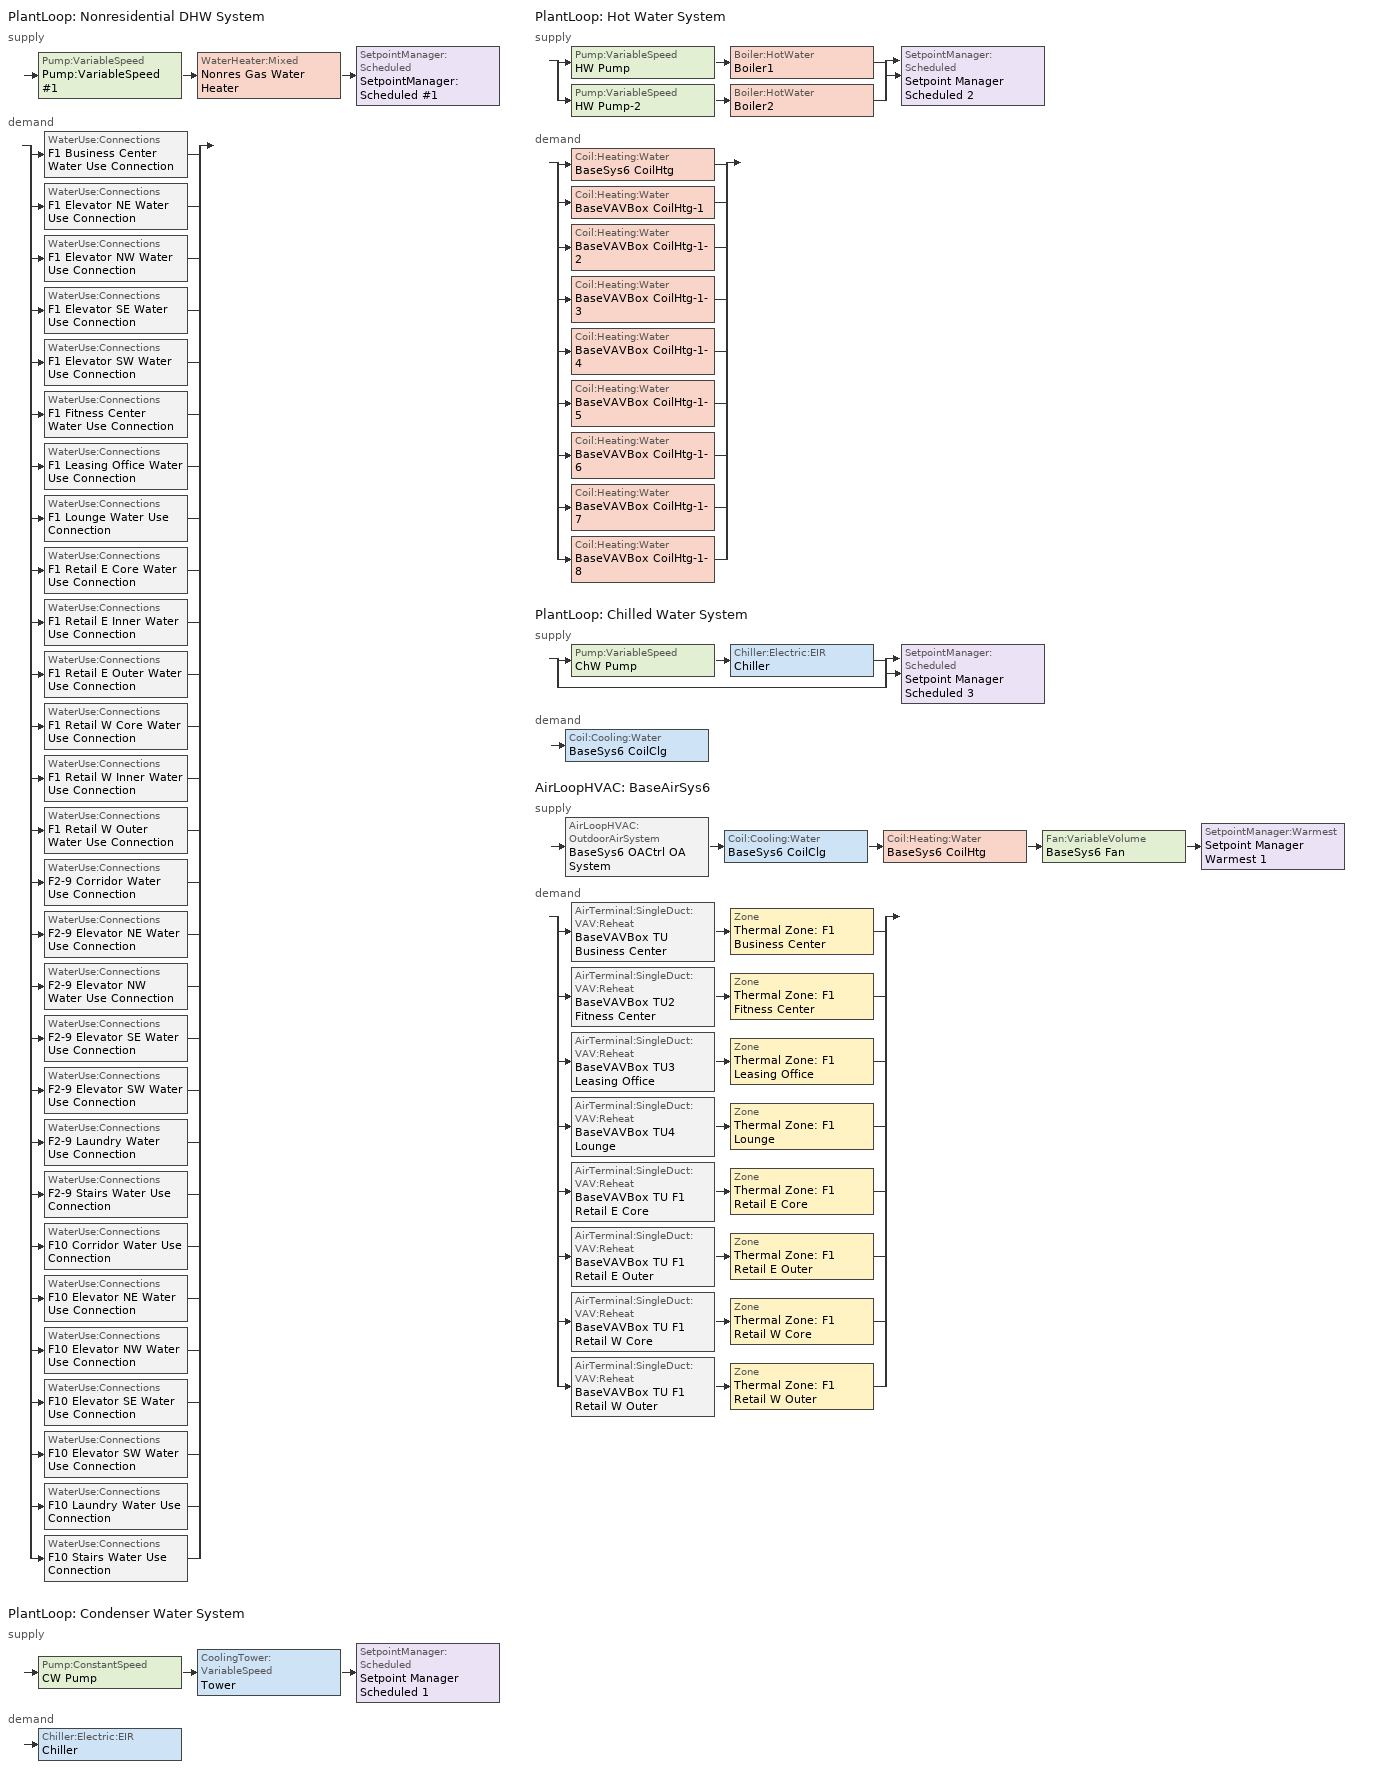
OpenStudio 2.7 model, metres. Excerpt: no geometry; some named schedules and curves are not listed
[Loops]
PlantLoop 'Nonresidential DHW System'
 supply: Pump:VariableSpeed 'Pump:VariableSpeed #1' > WaterHeater:Mixed 'Nonres Gas Water Heater' > SetpointManager:Scheduled 'SetpointManager:Scheduled #1'
 demand: split
  | WaterUse:Connections 'F1 Business Center Water Use Connection'
  | WaterUse:Connections 'F1 Elevator NE Water Use Connection'
  | WaterUse:Connections 'F1 Elevator NW Water Use Connection'
  | WaterUse:Connections 'F1 Elevator SE Water Use Connection'
  | WaterUse:Connections 'F1 Elevator SW Water Use Connection'
  | WaterUse:Connections 'F1 Fitness Center Water Use Connection'
  | WaterUse:Connections 'F1 Leasing Office Water Use Connection'
  | WaterUse:Connections 'F1 Lounge Water Use Connection'
  | WaterUse:Connections 'F1 Retail E Core Water Use Connection'
  | WaterUse:Connections 'F1 Retail E Inner Water Use Connection'
  | WaterUse:Connections 'F1 Retail E Outer Water Use Connection'
  | WaterUse:Connections 'F1 Retail W Core Water Use Connection'
  | WaterUse:Connections 'F1 Retail W Inner Water Use Connection'
  | WaterUse:Connections 'F1 Retail W Outer Water Use Connection'
  | WaterUse:Connections 'F2-9 Corridor Water Use Connection'
  | WaterUse:Connections 'F2-9 Elevator NE Water Use Connection'
  | WaterUse:Connections 'F2-9 Elevator NW Water Use Connection'
  | WaterUse:Connections 'F2-9 Elevator SE Water Use Connection'
  | WaterUse:Connections 'F2-9 Elevator SW Water Use Connection'
  | WaterUse:Connections 'F2-9 Laundry Water Use Connection'
  | WaterUse:Connections 'F2-9 Stairs Water Use Connection'
  | WaterUse:Connections 'F10 Corridor Water Use Connection'
  | WaterUse:Connections 'F10 Elevator NE Water Use Connection'
  | WaterUse:Connections 'F10 Elevator NW Water Use Connection'
  | WaterUse:Connections 'F10 Elevator SE Water Use Connection'
  | WaterUse:Connections 'F10 Elevator SW Water Use Connection'
  | WaterUse:Connections 'F10 Laundry Water Use Connection'
  | WaterUse:Connections 'F10 Stairs Water Use Connection'
PlantLoop 'Condenser Water System'
 supply: Pump:ConstantSpeed 'CW Pump' > CoolingTower:VariableSpeed 'Tower' > SetpointManager:Scheduled 'Setpoint Manager Scheduled 1'
 demand: Chiller:Electric:EIR 'Chiller'
PlantLoop 'Hot Water System'
 supply: split
  | Pump:VariableSpeed 'HW Pump' > Boiler:HotWater 'Boiler1'
  | Pump:VariableSpeed 'HW Pump-2' > Boiler:HotWater 'Boiler2'
  join > SetpointManager:Scheduled 'Setpoint Manager Scheduled 2'
 demand: split
  | Coil:Heating:Water 'BaseSys6 CoilHtg'
  | Coil:Heating:Water 'BaseVAVBox CoilHtg-1'
  | Coil:Heating:Water 'BaseVAVBox CoilHtg-1-2'
  | Coil:Heating:Water 'BaseVAVBox CoilHtg-1-3'
  | Coil:Heating:Water 'BaseVAVBox CoilHtg-1-4'
  | Coil:Heating:Water 'BaseVAVBox CoilHtg-1-5'
  | Coil:Heating:Water 'BaseVAVBox CoilHtg-1-6'
  | Coil:Heating:Water 'BaseVAVBox CoilHtg-1-7'
  | Coil:Heating:Water 'BaseVAVBox CoilHtg-1-8'
PlantLoop 'Chilled Water System'
 supply: split
  | Pump:VariableSpeed 'ChW Pump' > Chiller:Electric:EIR 'Chiller'
  | bypass
  join > SetpointManager:Scheduled 'Setpoint Manager Scheduled 3'
 demand: Coil:Cooling:Water 'BaseSys6 CoilClg'
AirLoopHVAC 'BaseAirSys6'
 supply: AirLoopHVAC:OutdoorAirSystem 'BaseSys6 OACtrl OA System' > Coil:Cooling:Water 'BaseSys6 CoilClg' > Coil:Heating:Water 'BaseSys6 CoilHtg' > Fan:VariableVolume 'BaseSys6 Fan' > SetpointManager:Warmest 'Setpoint Manager Warmest 1'
 demand: split
  | AirTerminal:SingleDuct:VAV:Reheat 'BaseVAVBox TU Business Center' > Zone 'Thermal Zone: F1 Business Center'
  | AirTerminal:SingleDuct:VAV:Reheat 'BaseVAVBox TU2 Fitness Center' > Zone 'Thermal Zone: F1 Fitness Center'
  | AirTerminal:SingleDuct:VAV:Reheat 'BaseVAVBox TU3 Leasing Office' > Zone 'Thermal Zone: F1 Leasing Office'
  | AirTerminal:SingleDuct:VAV:Reheat 'BaseVAVBox TU4 Lounge' > Zone 'Thermal Zone: F1 Lounge'
  | AirTerminal:SingleDuct:VAV:Reheat 'BaseVAVBox TU F1 Retail E Core' > Zone 'Thermal Zone: F1 Retail E Core'
  | AirTerminal:SingleDuct:VAV:Reheat 'BaseVAVBox TU F1 Retail E Outer' > Zone 'Thermal Zone: F1 Retail E Outer'
  | AirTerminal:SingleDuct:VAV:Reheat 'BaseVAVBox TU F1 Retail W Core' > Zone 'Thermal Zone: F1 Retail W Core'
  | AirTerminal:SingleDuct:VAV:Reheat 'BaseVAVBox TU F1 Retail W Outer' > Zone 'Thermal Zone: F1 Retail W Outer'
[Sizing:Zone] Zone Cooling Design Supply Air Temperature {C}=14; Zone Heating Design Supply Air Temperature {C}=40; Zone Cooling Design Supply Air Humidity Ratio {kg-H2O/kg-air}=0.0085; Zone Heating Design Supply Air Humidity Ratio {kg-H2O/kg-air}=0.008; Zone Heating Sizing Factor=1; Zone Cooling Sizing Factor=1; Cooling Design Air Flow Method=DesignDay; Cooling Minimum Air Flow per Zone Floor Area {m3/s-m2}=0; Cooling Minimum Air Flow {m3/s}=0; Cooling Minimum Air Flow Fraction=0; Heating Maximum Air Flow per Zone Floor Area {m3/s-m2}=0; Heating Maximum Air Flow {m3/s}=0; Account for Dedicated Outdoor Air System=No; Dedicated Outdoor Air System Control Strategy=NeutralSupplyAir; Dedicated Outdoor Air Low Setpoint Temperature for Design {C}=autosize; Dedicated Outdoor Air High Setpoint Temperature for Design {C}=autosize
Name | Zone Cooling Design Supply Air Temperature Input Method | Zone Cooling Design Supply Air Temperature Difference {deltaC} | Zone Heating Design Supply Air Temperature Input Method | Zone Heating Design Supply Air Temperature Difference {deltaC} | Heating Design Air Flow Method | Heating Maximum Air Flow Fraction
Thermal Zone: L1 Parking Garage; Thermal Zone: L2 Parking Garage | SupplyAirTemperature | 11.11 | SupplyAirTemperature | 11.11 | DesignDay | 0
Thermal Zone: F1 Business Center; Thermal Zone: F1 Fitness Center; Thermal Zone: F1 Leasing Office; Thermal Zone: F1 Lounge; Thermal Zone: F1 Retail E Core; Thermal Zone: F1 Retail E Outer; Thermal Zone: F1 Retail W Core; Thermal Zone: F1 Retail W Outer | TemperatureDifference | 11.1111 | TemperatureDifference | 13.8889 | DesignDayWithLimit | 0.5
Thermal Zone: F10 1-Bed N; Thermal Zone: F2-9 1-Bed N; Thermal Zone: F10 1-Bed SE; Thermal Zone: F10 1-Bed SW; Thermal Zone: F10 2-Bed N Core; Thermal Zone: F10 2-Bed NE; Thermal Zone: F10 2-Bed NW; Thermal Zone: F10 2-Bed SE; Thermal Zone: F10 2-Bed SW; Thermal Zone: F10 Studio N; Thermal Zone: F2-9 1-Bed SE; Thermal Zone: F2-9 1-Bed SW; Thermal Zone: F2-9 2-Bed N Core; Thermal Zone: F2-9 2-Bed NE; Thermal Zone: F2-9 2-Bed NW; Thermal Zone: F2-9 2-Bed SE; Thermal Zone: F2-9 2-Bed SW; Thermal Zone: F2-9 Studio N | TemperatureDifference | 11.1111 | TemperatureDifference | 15 | DesignDay | 0
Thermal Zone: F10 Corridor; Thermal Zone: F10 Laundry; Thermal Zone: F2-9 Corridor; Thermal Zone: F2-9 Laundry | TemperatureDifference | 11.1111 | TemperatureDifference | 13.8889 | DesignDay | 0
[Zone equipment]
Thermal Zone: L1 Parking Garage: Thermal Zone: L1 Parking Garage PropExhFan
Thermal Zone: L2 Parking Garage: Thermal Zone: L2 Parking Garage PropExhFan
Thermal Zone: F1 Business Center: BaseVAVBox TU Business Center
Thermal Zone: F1 Fitness Center: BaseVAVBox TU2 Fitness Center
Thermal Zone: F1 Leasing Office: BaseVAVBox TU3 Leasing Office
Thermal Zone: F1 Lounge: BaseVAVBox TU4 Lounge
Thermal Zone: F1 Retail E Core: BaseVAVBox TU F1 Retail E Core
Thermal Zone: F1 Retail E Outer: BaseVAVBox TU F1 Retail E Outer
Thermal Zone: F1 Retail W Core: BaseVAVBox TU F1 Retail W Core
Thermal Zone: F1 Retail W Outer: BaseVAVBox TU F1 Retail W Outer
Thermal Zone: F10 1-Bed N: Thermal Zone: F10 1-Bed N PropExhFan, ZnSys F10 1-Bed N
Thermal Zone: F2-9 1-Bed N: Thermal Zone: F2-9 1-Bed N PropExhFan, ZnSys F2-9 1-Bed N
Thermal Zone: F10 1-Bed SE: Thermal Zone: F10 1-Bed SE PropExhFan, ZnSys F10 1-Bed SE
Thermal Zone: F10 1-Bed SW: Thermal Zone: F10 1-Bed SW PropExhFan, ZnSys F10 1-Bed SW
Thermal Zone: F10 2-Bed N Core: Thermal Zone: F10 2-Bed N Core PropExhFan, ZnSys F10 2-Bed N Core
Thermal Zone: F10 2-Bed NE: Thermal Zone: F10 2-Bed NE PropExhFan, ZnSys F10 2-Bed NE
Thermal Zone: F10 2-Bed NW: Thermal Zone: F10 2-Bed NW PropExhFan, ZnSys F10 2-Bed NW
Thermal Zone: F10 2-Bed SE: Thermal Zone: F10 2-Bed SE PropExhFan, ZnSys F10 2-Bed SE
Thermal Zone: F10 2-Bed SW: Thermal Zone: F10 2-Bed SW PropExhFan, ZnSys F10 2-Bed SW
Thermal Zone: F10 Corridor: Thermal Zone: F10 Corridor PropExhFan, ZnSys F10 Corridor
Thermal Zone: F10 Laundry: Thermal Zone: F10 Laundry PropExhFan, ZnSys F10 Laundry
Thermal Zone: F10 Studio N: Thermal Zone: F10 Studio N PropExhFan, ZnSys F10 Studio N
Thermal Zone: F2-9 1-Bed SE: Thermal Zone: F2-9 1-Bed SE PropExhFan, ZnSys F2-9 1-Bed SE
Thermal Zone: F2-9 1-Bed SW: Thermal Zone: F2-9 1-Bed SW PropExhFan, ZnSys F2-9 1-Bed SW
Thermal Zone: F2-9 2-Bed N Core: Thermal Zone: F2-9 2-Bed N Core PropExhFan, ZnSys F2-9 2-Bed N Core
Thermal Zone: F2-9 2-Bed NE: Thermal Zone: F2-9 2-Bed NE PropExhFan, ZnSys F2-9 2-Bed NE
Thermal Zone: F2-9 2-Bed NW: Thermal Zone: F2-9 2-Bed NW PropExhFan, ZnSys F2-9 2-Bed NW
Thermal Zone: F2-9 2-Bed SE: Thermal Zone: F2-9 2-Bed SE PropExhFan, ZnSys F2-9 2-Bed SE
Thermal Zone: F2-9 2-Bed SW: Thermal Zone: F2-9 2-Bed SW PropExhFan, ZnSys F2-9 2-Bed SW
Thermal Zone: F2-9 Corridor: Thermal Zone: F2-9 Corridor PropExhFan, ZnSys F2-9 Corridor
Thermal Zone: F2-9 Laundry: Thermal Zone: F2-9 Laundry PropExhFan, ZnSys F2-9 Laundry
Thermal Zone: F2-9 Studio N: Thermal Zone: F2-9 Studio N PropExhFan, ZnSys F2-9 Studio N
[PlantLoop] Glycol Concentration=0; Plant Loop Volume {m3}=Autocalculate; Load Distribution Scheme=Optimal
Name | Maximum Loop Flow Rate {m3/s} | Fluid Type
Nonresidential DHW System
Condenser Water System | 0.00556555
Hot Water System | 0.000892553 | Water
Chilled Water System | 0.00237255
[Sizing:Plant] Sizing Option=NonCoincident; Zone Timesteps in Averaging Window=1; Coincident Sizing Factor Mode=None
Name | Loop Type | Design Loop Exit Temperature {C} | Loop Design Temperature Difference {deltaC}
Nonresidential DHW System | Heating | 57.2222 | 44.4444
Condenser Water System | Condenser | 22.4444 | 5.55556
Hot Water System | Heating | 82.2222 | 22.2222
Chilled Water System | Cooling | 6.66667 | 11.1111
[WaterHeater:Mixed]
Nonres Gas Water Heater: Tank Volume {m3}=0.113562; Setpoint Temperature Schedule=Nonres Gas Water Heater Setpoint Temp; Deadband Temperature Difference {deltaC}=2; Maximum Temperature Limit {C}=82.22; Heater Control Type=Cycle; Heater Maximum Capacity {W}=10534.9; Heater Fuel Type=NaturalGas; Heater Thermal Efficiency=0.83; Off Cycle Parasitic Fuel Consumption Rate {W}=0; Off Cycle Parasitic Heat Fraction to Tank=0.8; On Cycle Parasitic Fuel Consumption Rate {W}=0; Ambient Temperature Indicator=Schedule; Ambient Temperature Schedule=Nonres Gas Water Heater Ambient Temperature; Off Cycle Loss Coefficient to Ambient Temperature {W/K}=11.0682; On Cycle Loss Coefficient to Ambient Temperature {W/K}=11.0682; Use Side Effectiveness=1; Source Side Effectiveness=1; Use Side Design Flow Rate {m3/s}=autosize; Source Side Design Flow Rate {m3/s}=autosize; Indirect Water Heating Recovery Time {hr}=1.5; Source Side Flow Control Mode=IndirectHeatPrimarySetpoint
[Pump:VariableSpeed] Pump Control Type=Intermittent; Skin Loss Radiative Fraction=0.5; Design Power Sizing Method=PowerPerFlowPerPressure; Design Electric Power per Unit Flow Rate {W/(m3/s)}=348701.1; Design Shaft Power per Unit Flow Rate per Unit Head {W-s/m3-Pa}=1.28205; Design Minimum Flow Rate Fraction=0
Name | Rated Pump Head {Pa} | Rated Flow Rate {m3/s} | Rated Power Consumption {W} | Motor Efficiency | Coefficient 1 of the Part Load Performance Curve | Coefficient 2 of the Part Load Performance Curve | Coefficient 3 of the Part Load Performance Curve | Coefficient 4 of the Part Load Performance Curve | Minimum Flow Rate {m3/s}
Pump:VariableSpeed #1 | 0
HW Pump; HW Pump-2 | 180527 | 0.000446277 | 134.399 | 0.855 | 0.103 | -0.04 | 0.767 | 0.1679 | 0
ChW Pump | 122374 | 0.00237255 | 484.344 | 0.855 | 0.0273 | -0.1317 | 0.6642 | 0.4445 | 0
[SetpointManager:Scheduled] Control Variable=Temperature
Name | Schedule | Setpoint Node or NodeList
SetpointManager:Scheduled #1 | Nonresidential DHW System Supply Temp Schedule | Nonresidential DHW System Supply Mixer Outlet Node
Setpoint Manager Scheduled 1 | Condenser Water System Supply Temp Schedule | Condenser Water System Supply Mixer Outlet Node
Setpoint Manager Scheduled 2 | Hot Water System Supply Temp Schedule | Hot Water System Supply Mixer Outlet Node
Setpoint Manager Scheduled 3 | Chilled Water System Supply Temp Schedule | Chilled Water System Supply Mixer Outlet Node
[WaterUse:Connections]
Name | Water Use Equipment Name 1
F1 Business Center Water Use Connection | F1 Business Center Water Use Equipment
F1 Elevator NE Water Use Connection | F1 Elevator NE Water Use Equipment
F1 Elevator NW Water Use Connection | F1 Elevator NW Water Use Equipment
F1 Elevator SE Water Use Connection | F1 Elevator SE Water Use Equipment
F1 Elevator SW Water Use Connection | F1 Elevator SW Water Use Equipment
F1 Fitness Center Water Use Connection | F1 Fitness Center Water Use Equipment
F1 Leasing Office Water Use Connection | F1 Leasing Office Water Use Equipment
F1 Lounge Water Use Connection | F1 Lounge Water Use Equipment
F1 Retail E Core Water Use Connection | F1 Retail E Core Water Use Equipment
F1 Retail E Inner Water Use Connection | F1 Retail E Inner Water Use Equipment
F1 Retail E Outer Water Use Connection | F1 Retail E Outer Water Use Equipment
F1 Retail W Core Water Use Connection | F1 Retail W Core Water Use Equipment
F1 Retail W Inner Water Use Connection | F1 Retail W Inner Water Use Equipment
F1 Retail W Outer Water Use Connection | F1 Retail W Outer Water Use Equipment
F2-9 Corridor Water Use Connection | F2-9 Corridor Water Use Equipment
F2-9 Elevator NE Water Use Connection | F2-9 Elevator NE Water Use Equipment
F2-9 Elevator NW Water Use Connection | F2-9 Elevator NW Water Use Equipment
F2-9 Elevator SE Water Use Connection | F2-9 Elevator SE Water Use Equipment
F2-9 Elevator SW Water Use Connection | F2-9 Elevator SW Water Use Equipment
F2-9 Laundry Water Use Connection | F2-9 Laundry Water Use Equipment
F2-9 Stairs Water Use Connection | F2-9 Stairs Water Use Equipment
F10 Corridor Water Use Connection | F10 Corridor Water Use Equipment
F10 Elevator NE Water Use Connection | F10 Elevator NE Water Use Equipment
F10 Elevator NW Water Use Connection | F10 Elevator NW Water Use Equipment
F10 Elevator SE Water Use Connection | F10 Elevator SE Water Use Equipment
F10 Elevator SW Water Use Connection | F10 Elevator SW Water Use Equipment
F10 Laundry Water Use Connection | F10 Laundry Water Use Equipment
F10 Stairs Water Use Connection | F10 Stairs Water Use Equipment
[WaterUse:Equipment:Definition]
Name | Peak Flow Rate {m3/s} | Target Temperature Schedule
F1 Business Center Water Use Definition | 4.54249e-07 | F1 Business Center Target SHW Temp
F1 Elevator NE Water Use Definition | 7.09765e-09 | F1 Elevator NE Target SHW Temp
F1 Elevator NW Water Use Definition | 7.09765e-09 | F1 Elevator NW Target SHW Temp
F1 Elevator SE Water Use Definition | 7.09765e-09 | F1 Elevator SE Target SHW Temp
F1 Elevator SW Water Use Definition | 7.09765e-09 | F1 Elevator SW Target SHW Temp
F1 Fitness Center Water Use Definition | 1.58987e-06 | F1 Fitness Center Target SHW Temp
F1 Leasing Office Water Use Definition | 1.70344e-07 | F1 Leasing Office Target SHW Temp
F1 Lounge Water Use Definition | 3.96226e-06 | F1 Lounge Target SHW Temp
F1 Retail E Core Water Use Definition | 2.49888e-06 | F1 Retail E Core Target SHW Temp
F1 Retail E Inner Water Use Definition | 2.49888e-06 | F1 Retail E Inner Target SHW Temp
F1 Retail E Outer Water Use Definition | 2.49888e-06 | F1 Retail E Outer Target SHW Temp
F1 Retail W Core Water Use Definition | 2.49888e-06 | F1 Retail W Core Target SHW Temp
F1 Retail W Inner Water Use Definition | 2.49888e-06 | F1 Retail W Inner Target SHW Temp
F1 Retail W Outer Water Use Definition | 2.49888e-06 | F1 Retail W Outer Target SHW Temp
F2-9 Corridor Water Use Definition | 0 | F2-9 Corridor Target SHW Temp
F2-9 Elevator NE Water Use Definition | 5.67812e-08 | F2-9 Elevator NE Target SHW Temp
F2-9 Elevator NW Water Use Definition | 5.67812e-08 | F2-9 Elevator NW Target SHW Temp
F2-9 Elevator SE Water Use Definition | 5.67812e-08 | F2-9 Elevator SE Target SHW Temp
F2-9 Elevator SW Water Use Definition | 5.67812e-08 | F2-9 Elevator SW Target SHW Temp
F2-9 Laundry Water Use Definition | 4.37594e-06 | F2-9 Laundry Target SHW Temp
F2-9 Stairs Water Use Definition | 0 | F2-9 Stairs Target SHW Temp
F10 Corridor Water Use Definition | 0 | F10 Corridor Target SHW Temp
F10 Elevator NE Water Use Definition | 7.09765e-09 | F10 Elevator NE Target SHW Temp
F10 Elevator NW Water Use Definition | 7.09765e-09 | F10 Elevator NW Target SHW Temp
F10 Elevator SE Water Use Definition | 7.09765e-09 | F10 Elevator SE Target SHW Temp
F10 Elevator SW Water Use Definition | 7.09765e-09 | F10 Elevator SW Target SHW Temp
F10 Laundry Water Use Definition | 5.46992e-07 | F10 Laundry Target SHW Temp
F10 Stairs Water Use Definition | 0 | F10 Stairs Target SHW Temp
[WaterUse:Equipment]
Name | Water Use Equipment Definition | Flow Rate Fraction Schedule
F1 Business Center Water Use Equipment | F1 Business Center Water Use Definition | RetailServiceHotWater
F1 Elevator NE Water Use Equipment | F1 Elevator NE Water Use Definition | RetailServiceHotWater
F1 Elevator NW Water Use Equipment | F1 Elevator NW Water Use Definition | RetailServiceHotWater
F1 Elevator SE Water Use Equipment | F1 Elevator SE Water Use Definition | RetailServiceHotWater
F1 Elevator SW Water Use Equipment | F1 Elevator SW Water Use Definition | RetailServiceHotWater
F1 Fitness Center Water Use Equipment | F1 Fitness Center Water Use Definition | RetailServiceHotWater
F1 Leasing Office Water Use Equipment | F1 Leasing Office Water Use Definition | RetailServiceHotWater
F1 Lounge Water Use Equipment | F1 Lounge Water Use Definition | RetailServiceHotWater
F1 Retail E Core Water Use Equipment | F1 Retail E Core Water Use Definition | RetailServiceHotWater
F1 Retail E Inner Water Use Equipment | F1 Retail E Inner Water Use Definition | RetailServiceHotWater
F1 Retail E Outer Water Use Equipment | F1 Retail E Outer Water Use Definition | RetailServiceHotWater
F1 Retail W Core Water Use Equipment | F1 Retail W Core Water Use Definition | RetailServiceHotWater
F1 Retail W Inner Water Use Equipment | F1 Retail W Inner Water Use Definition | RetailServiceHotWater
F1 Retail W Outer Water Use Equipment | F1 Retail W Outer Water Use Definition | RetailServiceHotWater
F2-9 Corridor Water Use Equipment | F2-9 Corridor Water Use Definition | OfficeServiceHotWater
F2-9 Elevator NE Water Use Equipment | F2-9 Elevator NE Water Use Definition | OfficeServiceHotWater
F2-9 Elevator NW Water Use Equipment | F2-9 Elevator NW Water Use Definition | OfficeServiceHotWater
F2-9 Elevator SE Water Use Equipment | F2-9 Elevator SE Water Use Definition | OfficeServiceHotWater
F2-9 Elevator SW Water Use Equipment | F2-9 Elevator SW Water Use Definition | OfficeServiceHotWater
F2-9 Laundry Water Use Equipment | F2-9 Laundry Water Use Definition | OfficeServiceHotWater
F2-9 Stairs Water Use Equipment | F2-9 Stairs Water Use Definition | OfficeServiceHotWater
F10 Corridor Water Use Equipment | F10 Corridor Water Use Definition | OfficeServiceHotWater
F10 Elevator NE Water Use Equipment | F10 Elevator NE Water Use Definition | OfficeServiceHotWater
F10 Elevator NW Water Use Equipment | F10 Elevator NW Water Use Definition | OfficeServiceHotWater
F10 Elevator SE Water Use Equipment | F10 Elevator SE Water Use Definition | OfficeServiceHotWater
F10 Elevator SW Water Use Equipment | F10 Elevator SW Water Use Definition | OfficeServiceHotWater
F10 Laundry Water Use Equipment | F10 Laundry Water Use Definition | OfficeServiceHotWater
F10 Stairs Water Use Equipment | F10 Stairs Water Use Definition | OfficeServiceHotWater
[CoolingTower:VariableSpeed]
Tower: Model Type=CoolToolsCrossFlow; Design Inlet Air Wet-Bulb Temperature {C}=20.01; Design Approach Temperature {deltaC}=5.55556; Design Range Temperature {deltaC}=5.55556; Design Water Flow Rate {m3/s}=0.00556555; Design Air Flow Rate {m3/s}=2.88652; Design Fan Power {W}=1096.37; Fan Power Ratio Function of Air Flow Rate Ratio Curve=Cooling Tower Variable Speed 1 Fan Power Ratio Curve; Minimum Air Flow Rate Ratio=0.5; Fraction of Tower Capacity in Free Convection Regime=0.125; Basin Heater Capacity {W/K}=0; Basin Heater Setpoint Temperature {C}=2; Evaporation Loss Mode=SaturatedExit; Evaporation Loss Factor {percent/K}=0.2; Drift Loss Percent {percent}=0.008; Blowdown Calculation Mode=ConcentrationRatio; Blowdown Concentration Ratio=3; Number of Cells=1; Sizing Factor=1
[Pump:ConstantSpeed]
CW Pump: Rated Flow Rate {m3/s}=0.00556555; Rated Pump Head {Pa}=134508; Rated Power Consumption {W}=1234.4; Motor Efficiency=0.865; Fraction of Motor Inefficiencies to Fluid Stream=0; Pump Control Type=Intermittent; Design Power Sizing Method=PowerPerFlowPerPressure; Design Electric Power per Unit Flow Rate {W/(m3/s)}=348701.1; Design Shaft Power per Unit Flow Rate per Unit Head {W-s/m3-Pa}=1.28205
[Boiler:HotWater] Fuel Type=NaturalGas; Nominal Capacity {W}=41477.2; Nominal Thermal Efficiency=0.8225; Efficiency Curve Temperature Evaluation Variable=LeavingBoiler; Normalized Boiler Efficiency Curve=BlrHWBlrFIRRatio_fQRatioSI; Design Water Flow Rate {m3/s}=0.000446525; Water Outlet Upper Temperature Limit {C}=99; Boiler Flow Mode=LeavingSetpointModulated; Parasitic Electric Load {W}=12.3768; Sizing Factor=1
Boiler1; Boiler2
[Chiller:Electric:EIR]
Chiller: Reference Capacity {W}=110253; Reference COP {W/W}=5.96101; Reference Entering Condenser Fluid Temperature {C}=22.4444; Reference Chilled Water Flow Rate {m3/s}=0.00237388; Reference Condenser Fluid Flow Rate {m3/s}=0.00554112; Cooling Capacity Function of Temperature Curve=ChlrWtrPosDispPathBAllQRatio_fTchwsTcwsSI; Electric Input to Cooling Output Ratio Function of Temperature Curve=ChlrWtrPosDispPathBAllEIRRatio_fTchwsTcwsSI; Electric Input to Cooling Output Ratio Function of Part Load Ratio Curve=ChlrWtrPosDispPathBAllEIRRatio_fQRatio; Minimum Part Load Ratio=0.15; Minimum Unloading Ratio=0.15; Condenser Type=WaterCooled; Chiller Flow Mode=LeavingSetpointModulated; Design Heat Recovery Water Flow Rate {m3/s}=0; Sizing Factor=1; Basin Heater Capacity {W/K}=0; Basin Heater Setpoint Temperature {C}=10
[AirLoopHVAC]
BaseAirSys6: Availability Schedule=RetailHVACAvail; Design Supply Air Flow Rate {m3/s}=5.91822
[Sizing:System]
BaseAirSys6: Type of Load to Size On=Sensible; Design Outdoor Air Flow Rate {m3/s}=Autosize; Central Heating Maximum System Air Flow Ratio=0.5; Preheat Design Temperature {C}=5.68434e-14; Preheat Design Humidity Ratio {kg-H2O/kg-Air}=0; Precool Design Temperature {C}=5.68434e-14; Precool Design Humidity Ratio {kg-H2O/kg-Air}=0; Central Cooling Design Supply Air Temperature {C}=12.7778; Central Heating Design Supply Air Temperature {C}=15.5556; Sizing Option=Coincident; 100% Outdoor Air in Cooling=No; 100% Outdoor Air in Heating=No; Central Cooling Design Supply Air Humidity Ratio {kg-H2O/kg-Air}=0.0085; Central Heating Design Supply Air Humidity Ratio {kg-H2O/kg-Air}=0.008; Cooling Design Air Flow Method=DesignDay; Cooling Design Air Flow Rate {m3/s}=0; Heating Design Air Flow Method=DesignDay; Heating Design Air Flow Rate {m3/s}=0; System Outdoor Air Method=ZoneSum; Zone Maximum Outdoor Air Fraction=1; Cooling Supply Air Flow Rate Per Floor Area {m3/s-m2}=0.00996765; Cooling Fraction of Autosized Cooling Supply Air Flow Rate=1; Cooling Supply Air Flow Rate Per Unit Cooling Capacity {m3/s-W}=3.94755e-05; Heating Supply Air Flow Rate Per Floor Area {m3/s-m2}=0.00996765; Heating Fraction of Autosized Heating Supply Air Flow Rate=1; Heating Fraction of Autosized Cooling Supply Air Flow Rate=1; Heating Supply Air Flow Rate Per Unit Heating Capacity {m3/s-W}=3.15882e-05; Cooling Design Capacity Method=CoolingDesignCapacity; Cooling Design Capacity {W}=autosize; Cooling Design Capacity Per Floor Area {W/m2}=234.7; Fraction of Autosized Cooling Design Capacity=1; Heating Design Capacity Method=HeatingDesignCapacity; Heating Design Capacity {W}=autosize; Heating Design Capacity Per Floor Area {W/m2}=157; Fraction of Autosized Heating Design Capacity=1; Central Cooling Capacity Control Method=OnOff
[AvailabilityManager:NightCycle]
Availability Manager Night Cycle 1: Control Type=CycleOnAny; Thermostat Tolerance {deltaC}=1.11111; Cycling Run Time Control Type=ThermostatWithMinimumRunTime; Cycling Run Time {s}=900
[Fan:VariableVolume]
BaseSys6 Fan: Availability Schedule=Always On; Fan Total Efficiency=0.6045; Pressure Rise {Pa}=1335.61; Maximum Flow Rate {m3/s}=5.91822; Fan Power Minimum Flow Rate Input Method=FixedFlowRate; Fan Power Minimum Flow Fraction=0; Fan Power Minimum Air Flow Rate {m3/s}=1.52684; Motor Efficiency=0.93; Motor In Airstream Fraction=1; Fan Power Coefficient 1=0.04076; Fan Power Coefficient 2=0.088045; Fan Power Coefficient 3=-0.072926; Fan Power Coefficient 4=0.94374; Fan Power Coefficient 5=0
[Coil:Heating:Water] Availability Schedule=Always On Discrete; Performance Input Method=NominalCapacity; Rated Inlet Water Temperature {C}=82.2; Rated Inlet Air Temperature {C}=16.6; Rated Outlet Water Temperature {C}=71.1; Rated Outlet Air Temperature {C}=32.2
Name | Rated Capacity {W}
BaseSys6 CoilHtg | 20110.2
BaseVAVBox CoilHtg-1 | 2405.53
BaseVAVBox CoilHtg-1-2 | 4209.67
BaseVAVBox CoilHtg-1-3 | 902.073
BaseVAVBox CoilHtg-1-4 | 7697.69
BaseVAVBox CoilHtg-1-5; BaseVAVBox CoilHtg-1-7 | 15876.5
BaseVAVBox CoilHtg-1-6; BaseVAVBox CoilHtg-1-8 | 7938.24
[Controller:WaterCoil] Minimum Actuated Flow {m3/s}=0
Name | Water Coil | Action | Controller Convergence Tolerance {deltaC} | Maximum Actuated Flow {m3/s}
Controller Water Coil 1 | BaseSys6 CoilHtg | Normal | 0.1 | 0.000541786
Controller Water Coil 2 | BaseSys6 CoilClg | Reverse | 0.1 | 0.00296568
Controller Water Coil 3 | BaseVAVBox CoilHtg-1 | Normal
Controller Water Coil 4 | BaseVAVBox CoilHtg-1-2 | Normal
Controller Water Coil 5 | BaseVAVBox CoilHtg-1-3 | Normal
Controller Water Coil 6 | BaseVAVBox CoilHtg-1-4 | Normal
Controller Water Coil 7 | BaseVAVBox CoilHtg-1-5 | Normal
Controller Water Coil 8 | BaseVAVBox CoilHtg-1-6 | Normal
Controller Water Coil 9 | BaseVAVBox CoilHtg-1-7 | Normal
Controller Water Coil 10 | BaseVAVBox CoilHtg-1-8 | Normal
[Coil:Cooling:Water]
BaseSys6 CoilClg: Availability Schedule=Always On Discrete; Design Water Flow Rate {m3/s}=0.00237254; Design Air Flow Rate {m3/s}=5.91822; Design Inlet Water Temperature {C}=6.66667; Design Inlet Air Temperature {C}=Autosize; Design Outlet Air Temperature {C}=Autosize; Design Inlet Air Humidity Ratio {kg-H2O/kg-air}=Autosize; Design Outlet Air Humidity Ratio {kg-H2O/kg-air}=Autosize; Type of Analysis=DetailedAnalysis
[Controller:OutdoorAir]
BaseSys6 OACtrl: Minimum Outdoor Air Flow Rate {m3/s}=0; Maximum Outdoor Air Flow Rate {m3/s}=Autosize; Economizer Control Type=DifferentialDryBulb; Economizer Control Action Type=ModulateFlow; Economizer Maximum Limit Enthalpy {J/kg}=64000; Lockout Type=NoLockout; Minimum Limit Type=FixedMinimum; Minimum Outdoor Air Schedule=BaseSys6 OACtrl Schedule; Maximum Fraction of Outdoor Air Schedule=BaseSys6 OACtrl Max OA Schedule; Controller Mechanical Ventilation=BaseSys6 OACtrl Mech Vent Controller; High Humidity Control=No; Heat Recovery Bypass Control Type=BypassWhenWithinEconomizerLimits
[Controller:MechanicalVentilation]
BaseSys6 OACtrl Mech Vent Controller: Availability Schedule=Always On Discrete; Demand Controlled Ventilation=Yes; System Outdoor Air Method=ZoneSum
[AirLoopHVAC:OutdoorAirSystem]
BaseSys6 OACtrl OA System: Controller=BaseSys6 OACtrl
[SetpointManager:Warmest]
Setpoint Manager Warmest 1: Control Variable=Temperature; Minimum Setpoint Temperature {C}=12.7778; Maximum Setpoint Temperature {C}=15.5556; Strategy=MaximumTemperature; Setpoint Node or NodeList=BaseSys6 Fan Outlet Node
[Fan:ZoneExhaust] System Availability Manager Coupling Mode=Decoupled
Name | Availability Schedule | Fan Total Efficiency | Pressure Rise {Pa} | Maximum Flow Rate {m3/s} | Flow Fraction Schedule | Balanced Exhaust Fraction Schedule
Thermal Zone: L1 Parking Garage PropExhFan; Thermal Zone: L2 Parking Garage PropExhFan | ParkingHVACAvail | 0.58175 | 51.5435 | 4.43867 | On | On
Thermal Zone: F10 1-Bed N PropExhFan; Thermal Zone: F10 1-Bed SE PropExhFan; Thermal Zone: F10 1-Bed SW PropExhFan | ResidentialLivingHVACAvail | 0.55575 | 824.696 | 0.0362456 | On | Off
Thermal Zone: F2-9 1-Bed N PropExhFan; Thermal Zone: F2-9 1-Bed SE PropExhFan; Thermal Zone: F2-9 1-Bed SW PropExhFan | ResidentialLivingHVACAvail | 0.55575 | 824.696 | 0.289965 | On | Off
Thermal Zone: F10 2-Bed N Core PropExhFan; Thermal Zone: F10 2-Bed NE PropExhFan; Thermal Zone: F10 2-Bed NW PropExhFan; Thermal Zone: F10 2-Bed SE PropExhFan; Thermal Zone: F10 2-Bed SW PropExhFan | ResidentialLivingHVACAvail | 0.55575 | 824.696 | 0.0259099 | On | Off
Thermal Zone: F10 Corridor PropExhFan | OfficeHVACAvail | 0.55575 | 824.696 | 0.0778713 |  | On
Thermal Zone: F10 Laundry PropExhFan | OfficeHVACAvail | 0.55575 | 824.696 | 0.0127426 |  | On
Thermal Zone: F10 Studio N PropExhFan | ResidentialLivingHVACAvail | 0.55575 | 824.696 | 0.0294495 | On | Off
Thermal Zone: F2-9 2-Bed N Core PropExhFan; Thermal Zone: F2-9 2-Bed NE PropExhFan; Thermal Zone: F2-9 2-Bed NW PropExhFan; Thermal Zone: F2-9 2-Bed SE PropExhFan; Thermal Zone: F2-9 2-Bed SW PropExhFan | ResidentialLivingHVACAvail | 0.55575 | 824.696 | 0.207279 | On | Off
Thermal Zone: F2-9 Corridor PropExhFan | OfficeHVACAvail | 0.55575 | 824.696 | 0.622971 |  | On
Thermal Zone: F2-9 Laundry PropExhFan | OfficeHVACAvail | 0.55575 | 824.696 | 0.101941 |  | On
Thermal Zone: F2-9 Studio N PropExhFan | ResidentialLivingHVACAvail | 0.55575 | 824.696 | 0.235596 | On | Off
[AirTerminal:SingleDuct:VAV:Reheat] Availability Schedule=Always On; Zone Minimum Air Flow Input Method=FixedFlowRate; Constant Minimum Air Flow Fraction=0.3; Maximum Hot Water or Steam Flow Rate {m3/s}=AutoSize; Minimum Hot Water or Steam Flow Rate {m3/s}=0; Convergence Tolerance=0.001; Damper Heating Action=Reverse; Maximum Flow Fraction During Reheat=0.5; Maximum Reheat Air Temperature {C}=35
Name | Maximum Air Flow Rate {m3/s} | Fixed Minimum Air Flow Rate {m3/s} | Reheat Coil | Control For Outdoor Air
BaseVAVBox TU Business Center | 0.226535 | 0.045307 | BaseVAVBox CoilHtg-1 | No
BaseVAVBox TU2 Fitness Center | 0.396436 | 0.198218 | BaseVAVBox CoilHtg-1-2 | No
BaseVAVBox TU3 Leasing Office | 0.0849505 | 0.0169901 | BaseVAVBox CoilHtg-1-3 | No
BaseVAVBox TU4 Lounge | 0.724911 | 0.144982 | BaseVAVBox CoilHtg-1-4 | Yes
BaseVAVBox TU F1 Retail E Core | 1.49513 | 0.373782 | BaseVAVBox CoilHtg-1-5 | No
BaseVAVBox TU F1 Retail E Outer | 0.747565 | 0.186891 | BaseVAVBox CoilHtg-1-6 | No
BaseVAVBox TU F1 Retail W Core | 1.49513 | 0.373782 | BaseVAVBox CoilHtg-1-7 | No
BaseVAVBox TU F1 Retail W Outer | 0.747565 | 0.186891 | BaseVAVBox CoilHtg-1-8 | No
[Fan:OnOff] Availability Schedule=Always On; Fan Total Efficiency=0.4275; Motor Efficiency=0.855; Motor In Airstream Fraction=1
Name | Pressure Rise {Pa} | Maximum Flow Rate {m3/s} | Fan Power Ratio Function of Speed Ratio Curve | Fan Efficiency Ratio Function of Speed Ratio Curve
Fan 1 | 525.63 | 0.148773 | Fan On Off Power Curve | Fan On Off Efficiency Curve
Fan 2 | 525.63 | 0.78567 | Fan On Off Power Curve 1 | Fan On Off Efficiency Curve 1
Fan 3 | 525.63 | 0.328051 | Fan On Off Power Curve 2 | Fan On Off Efficiency Curve 2
Fan 4 | 525.63 | 0.324285 | Fan On Off Power Curve 3 | Fan On Off Efficiency Curve 3
Fan 5 | 525.63 | 0.0994941 | Fan On Off Power Curve 4 | Fan On Off Efficiency Curve 4
Fan 6 | 525.63 | 0.14824 | Fan On Off Power Curve 5 | Fan On Off Efficiency Curve 5
Fan 7 | 525.63 | 0.217719 | Fan On Off Power Curve 6 | Fan On Off Efficiency Curve 6
Fan 8 | 525.63 | 0.225884 | Fan On Off Power Curve 7 | Fan On Off Efficiency Curve 7
Fan 9 | 525.63 | 0.27717 | Fan On Off Power Curve 8 | Fan On Off Efficiency Curve 8
Fan 22 | 407.816 | 0.566337 | Fan On Off Power Curve 9 | Fan On Off Efficiency Curve 9
Fan 20 | 407.816 | 0.0849505 | Fan On Off Power Curve 10 | Fan On Off Efficiency Curve 10
Fan 10 | 525.63 | 0.110053 | Fan On Off Power Curve 11 | Fan On Off Efficiency Curve 11
Fan 11 | 525.63 | 2.37831 | Fan On Off Power Curve 12 | Fan On Off Efficiency Curve 12
Fan 12 | 525.63 | 2.34653 | Fan On Off Power Curve 13 | Fan On Off Efficiency Curve 13
Fan 13 | 525.63 | 0.518831 | Fan On Off Power Curve 14 | Fan On Off Efficiency Curve 14
Fan 14 | 525.63 | 1.1352 | Fan On Off Power Curve 15 | Fan On Off Efficiency Curve 15
Fan 15 | 525.63 | 1.55043 | Fan On Off Power Curve 16 | Fan On Off Efficiency Curve 16
Fan 16 | 525.63 | 1.67319 | Fan On Off Power Curve 17 | Fan On Off Efficiency Curve 17
Fan 17 | 525.63 | 2.06224 | Fan On Off Power Curve 18 | Fan On Off Efficiency Curve 18
Fan 21 | 407.816 | 4.5307 | Fan On Off Power Curve 19 | Fan On Off Efficiency Curve 19
Fan 19 | 407.816 | 0.679604 | Fan On Off Power Curve 20 | Fan On Off Efficiency Curve 20
Fan 18 | 525.63 | 0.59572 | Fan On Off Power Curve 21 | Fan On Off Efficiency Curve 21
[Coil:Heating:DX:SingleSpeed] Availability Schedule=Always On Discrete; Rated COP {W/W}=3.59833; Rated Supply Fan Power Per Volume Flow Rate {W/(m3/s)}=773.3; Total Heating Capacity Function of Temperature Curve=CoilHtgHPQRatio_fToadbSI; Total Heating Capacity Function of Flow Fraction Curve=CoilHtgHPQRatio_fCFMRatio; Energy Input Ratio Function of Temperature Curve=CoilHtgHPEIRRatio_fToadbSI; Energy Input Ratio Function of Flow Fraction Curve=CoilHtgHPEIRRatio_fCFMRatio; Part Load Fraction Correlation Curve=CoilHtgHPEIRRatio_fQFrac; Minimum Outdoor Dry-Bulb Temperature for Compressor Operation {C}=-8.33333; Maximum Outdoor Dry-Bulb Temperature for Defrost Operation {C}=4.44444; Defrost Strategy=Resistive; Defrost Control=Timed; Defrost Time Period Fraction=0.058333
Name | Rated Total Heating Capacity {W} | Rated Air Flow Rate {m3/s} | Resistive Defrost Heater Capacity {W}
CoilHtg 1 | 3188.67 | 0.148773 | 3959.36
CoilHtg 2 | 16839.4 | 0.78567 | 20909.4
CoilHtg 3 | 7031.19 | 0.328051 | 8730.59
CoilHtg 4 | 6950.47 | 0.324285 | 8630.36
CoilHtg 5 | 2132.48 | 0.0994941 | 2647.89
CoilHtg 6 | 3177.24 | 0.14824 | 3945.18
CoilHtg 7 | 4666.42 | 0.217719 | 5794.28
CoilHtg 8 | 4841.45 | 0.225884 | 6011.59
CoilHtg 9 | 5940.67 | 0.27717 | 7376.48
CoilHtg 22 | 10621.1 | 0.566337 | 13188.2
CoilHtg 20 | 1593.17 | 0.0849505 | 1978.23
CoilHtg 10 | 2358.79 | 0.110053 | 2928.89
CoilHtg 11 | 50974.7 | 2.37831 | 63295.1
CoilHtg 12 | 50293.6 | 2.34653 | 62449.3
CoilHtg 13 | 11120.2 | 0.518831 | 13807.9
CoilHtg 14 | 24331.1 | 1.1352 | 30211.8
CoilHtg 15 | 33230.7 | 1.55043 | 41262.4
CoilHtg 16 | 35861.9 | 1.67319 | 44529.5
CoilHtg 17 | 44200.4 | 2.06224 | 54883.4
CoilHtg 21 | 84969.2 | 4.5307 | 105506
CoilHtg 19 | 12745.4 | 0.679604 | 15825.8
CoilHtg 18 | 12768.3 | 0.59572 | 15854.3
[Coil:Heating:Electric] Availability Schedule=Always On
Name | Nominal Capacity {W}
SupCoilHtg 1 | 2022.13
SupCoilHtg 2 | 10678.8
SupCoilHtg 3 | 4458.87
SupCoilHtg 4 | 4407.7
SupCoilHtg 5 | 1352.33
SupCoilHtg 6 | 2014.88
SupCoilHtg 7 | 2959.26
SupCoilHtg 8 | 3070.24
SupCoilHtg 9 | 3767.31
SupCoilHtg 22 | 7697.69
SupCoilHtg 20 | 1154.65
SupCoilHtg 10 | 1495.84
SupCoilHtg 11 | 32326
SupCoilHtg 12 | 31894
SupCoilHtg 13 | 7051.96
SupCoilHtg 14 | 15429.8
SupCoilHtg 15 | 21073.5
SupCoilHtg 16 | 22742.1
SupCoilHtg 17 | 28030
SupCoilHtg 21 | 61581.6
SupCoilHtg 19 | 9237.22
SupCoilHtg 18 | 8097.08
[Coil:Cooling:DX:SingleSpeed] Availability Schedule=Always On Discrete; Rated Sensible Heat Ratio=autosize; Rated COP {W/W}=4.07563; Rated Evaporator Fan Power Per Volume Flow Rate {W/(m3/s)}=773.3; Total Cooling Capacity Function of Temperature Curve=CoilClgDXQRatio_fTwbToadbSI; Total Cooling Capacity Function of Flow Fraction Curve=CoilClgDXSnglQRatio_fCFMRatio; Energy Input Ratio Function of Flow Fraction Curve=CoilClgDXSnglEIRRatio_fCFMRatio; Part Load Fraction Correlation Curve=CoilClgDXSEEREIRRatio_fQFrac; Condenser Type=AirCooled; Evaporative Condenser Effectiveness=0; Evaporative Condenser Air Flow Rate {m3/s}=Autosize; Evaporative Condenser Pump Rated Power Consumption {W}=Autosize; Crankcase Heater Capacity {W}=0; Maximum Outdoor Dry-Bulb Temperature for Crankcase Heater Operation {C}=0; Basin Heater Capacity {W/K}=0; Basin Heater Setpoint Temperature {C}=10
Name | Rated Total Cooling Capacity {W} | Rated Air Flow Rate {m3/s} | Energy Input Ratio Function of Temperature Curve
CoilCooling 1 | 3304.67 | 0.148773 | CoilClgDXSEEREIR_fTwbToadbSI
CoilCooling 2 | 17452 | 0.78567 | CoilClgDXSEEREIR_fTwbToadbSI-2
CoilCooling 3 | 7286.98 | 0.328051 | CoilClgDXSEEREIR_fTwbToadbSI-3
CoilCooling 4 | 7203.31 | 0.324285 | CoilClgDXSEEREIR_fTwbToadbSI-4
CoilCooling 5 | 2210.05 | 0.0994941 | CoilClgDXSEEREIR_fTwbToadbSI-5
CoilCooling 6 | 3292.83 | 0.14824 | CoilClgDXSEEREIR_fTwbToadbSI-6
[Curve:Biquadratic] Minimum Value of x=4.44; Maximum Value of x=12.22; Minimum Value of y=15.56; Maximum Value of y=29.44
Name | Coefficient1 Constant | Coefficient2 x | Coefficient3 x**2 | Coefficient4 y | Coefficient5 y**2 | Coefficient6 x*y | Minimum Curve Output | Maximum Curve Output
ChlrWtrPosDispPathBAllQRatio_fTchwsTcwsSI | 0.899926 | 0.030102 | -0.000332 | -0.001743 | -9.2e-05 | 0.000229 | 0.93 | 1.21
ChlrWtrPosDispPathBAllEIRRatio_fTchwsTcwsSI | 0.428265 | -0.024071 | 0.000849 | 0.016416 | 0.000381 | -0.00059 | 0.5 | 1.07
[Curve:Cubic]
Cooling Tower Variable Speed 1 Fan Power Ratio Curve: Coefficient1 Constant=-0.0093; Coefficient2 x=0.0512; Coefficient3 x**2=-0.0838; Coefficient4 x**3=1.0419; Minimum Value of x=0.15; Maximum Value of x=1
[Curve:Quadratic] Maximum Value of x=100
Name | Coefficient1 Constant | Coefficient2 x | Coefficient3 x**2 | Minimum Value of x | Minimum Curve Output
BlrHWBlrFIRRatio_fQRatioSI | 0.6267 | 0.674 | -0.3073 | 0 | 0.75
ChlrWtrPosDispPathBAllEIRRatio_fQRatio | 0 | 0.6206 | 0.3893 | 0.1 | 0.07
[Schedule:Day]
OnDay; AllOnHVACAvailDay; BaseSys6 OACtrl Schedule Week 1 Summer; BaseSys6 OACtrl Schedule Week 1 Winter: 1, 0, 1, 2, 0, 1, 3, 0, 1, 4, 0, 1, 5, 0, 1, 6, 0, 1, 7, 0, 1, 8, 0, 1, 9, 0, 1, 10, 0, 1, 11, 0, 1, 12, 0, 1, 13, 0, 1, 14, 0, 1, 15, 0, 1, 16, 0, 1, 17, 0, 1, 18, 0, 1, 19, 0, 1, 20, 0, 1, 21, 0, 1, 22, 0, 1, 23, 0, 1, 24, 0, 1
OffDay: 1, 0, 0, 2, 0, 0, 3, 0, 0, 4, 0, 0, 5, 0, 0, 6, 0, 0, 7, 0, 0, 8, 0, 0, 9, 0, 0, 10, 0, 0, 11, 0, 0, 12, 0, 0, 13, 0, 0, 14, 0, 0, 15, 0, 0, 16, 0, 0, 17, 0, 0, 18, 0, 0, 19, 0, 0, 20, 0, 0, 21, 0, 0, 22, 0, 0, 23, 0, 0, 24, 0, 0
RetailServiceHotWaterSun: 1, 0, 0.07, 2, 0, 0.07, 3, 0, 0.07, 4, 0, 0.06, 5, 0, 0.06, 6, 0, 0.06, 7, 0, 0.07, 8, 0, 0.1, 9, 0, 0.12, 10, 0, 0.14, 11, 0, 0.29, 12, 0, 0.31, 13, 0, 0.36, 14, 0, 0.36, 15, 0, 0.34, 16, 0, 0.35, 17, 0, 0.37, 18, 0, 0.34, 19, 0, 0.25, 20, 0, 0.27, 21, 0, 0.21, 22, 0, 0.16, 23, 0, 0.1, 24, 0, 0.06
RetailServiceHotWaterWD: 1, 0, 0.04, 2, 0, 0.05, 3, 0, 0.05, 4, 0, 0.04, 5, 0, 0.04, 6, 0, 0.04, 7, 0, 0.04, 8, 0, 0.15, 9, 0, 0.23, 10, 0, 0.32, 11, 0, 0.41, 12, 0, 0.57, 13, 0, 0.62, 14, 0, 0.61, 15, 0, 0.5, 16, 0, 0.45, 17, 0, 0.46, 18, 0, 0.47, 19, 0, 0.42, 20, 0, 0.34, 21, 0, 0.33, 22, 0, 0.23, 23, 0, 0.13, 24, 0, 0.08
RetailServiceHotWaterSat: 1, 0, 0.11, 2, 0, 0.1, 3, 0, 0.08, 4, 0, 0.06, 5, 0, 0.06, 6, 0, 0.06, 7, 0, 0.07, 8, 0, 0.2, 9, 0, 0.24, 10, 0, 0.27, 11, 0, 0.42, 12, 0, 0.54, 13, 0, 0.59, 14, 0, 0.6, 15, 0, 0.49, 16, 0, 0.48, 17, 0, 0.47, 18, 0, 0.46, 19, 0, 0.44, 20, 0, 0.36, 21, 0, 0.29, 22, 0, 0.22, 23, 0, 0.16, 24, 0, 0.13
OfficeServiceHotWaterSun: 1, 0, 0.04, 2, 0, 0.04, 3, 0, 0.04, 4, 0, 0.04, 5, 0, 0.04, 6, 0, 0.07, 7, 0, 0.04, 8, 0, 0.04, 9, 0, 0.04, 10, 0, 0.04, 11, 0, 0.04, 12, 0, 0.06, 13, 0, 0.06, 14, 0, 0.09, 15, 0, 0.06, 16, 0, 0.04, 17, 0, 0.04, 18, 0, 0.04, 19, 0, 0.04, 20, 0, 0.04, 21, 0, 0.04, 22, 0, 0.07, 23, 0, 0.04, 24, 0, 0.04
OfficeServiceHotWaterWD: 1, 0, 0.05, 2, 0, 0.05, 3, 0, 0.05, 4, 0, 0.05, 5, 0, 0.05, 6, 0, 0.08, 7, 0, 0.07, 8, 0, 0.19, 9, 0, 0.35, 10, 0, 0.38, 11, 0, 0.39, 12, 0, 0.47, 13, 0, 0.57, 14, 0, 0.54, 15, 0, 0.34, 16, 0, 0.33, 17, 0, 0.44, 18, 0, 0.26, 19, 0, 0.21, 20, 0, 0.15, 21, 0, 0.17, 22, 0, 0.08, 23, 0, 0.05, 24, 0, 0.05
OfficeServiceHotWaterSat: 1, 0, 0.05, 2, 0, 0.05, 3, 0, 0.05, 4, 0, 0.05, 5, 0, 0.05, 6, 0, 0.08, 7, 0, 0.07, 8, 0, 0.11, 9, 0, 0.15, 10, 0, 0.21, 11, 0, 0.19, 12, 0, 0.23, 13, 0, 0.2, 14, 0, 0.19, 15, 0, 0.15, 16, 0, 0.12, 17, 0, 0.14, 18, 0, 0.07, 19, 0, 0.07, 20, 0, 0.07, 21, 0, 0.07, 22, 0, 0.09, 23, 0, 0.05, 24, 0, 0.05
RetailHVACAvailSun; BaseSys6 OACtrl Schedule Week 1 Sunday; BaseSys6 OACtrl Schedule Week 1 Holiday; BaseSys6 OACtrl Schedule Week 1 Custom 1; BaseSys6 OACtrl Schedule Week 1 Custom 2: 1, 0, 0, 2, 0, 0, 3, 0, 0, 4, 0, 0, 5, 0, 0, 6, 0, 0, 7, 0, 0, 8, 0, 0, 9, 0, 1, 10, 0, 1, 11, 0, 1, 12, 0, 1, 13, 0, 1, 14, 0, 1, 15, 0, 1, 16, 0, 1, 17, 0, 1, 18, 0, 1, 19, 0, 1, 20, 0, 0, 21, 0, 0, 22, 0, 0, 23, 0, 0, 24, 0, 0
RetailHVACAvailWD; BaseSys6 OACtrl Schedule Week 1 Monday; BaseSys6 OACtrl Schedule Week 1 Tuesday; BaseSys6 OACtrl Schedule Week 1 Wednesday; BaseSys6 OACtrl Schedule Week 1 Thursday; BaseSys6 OACtrl Schedule Week 1 Friday: 1, 0, 0, 2, 0, 0, 3, 0, 0, 4, 0, 0, 5, 0, 0, 6, 0, 0, 7, 0, 1, 8, 0, 1, 9, 0, 1, 10, 0, 1, 11, 0, 1, 12, 0, 1, 13, 0, 1, 14, 0, 1, 15, 0, 1, 16, 0, 1, 17, 0, 1, 18, 0, 1, 19, 0, 1, 20, 0, 1, 21, 0, 1, 22, 0, 0, 23, 0, 0, 24, 0, 0
RetailHVACAvailSat; BaseSys6 OACtrl Schedule Week 1 Saturday: 1, 0, 0, 2, 0, 0, 3, 0, 0, 4, 0, 0, 5, 0, 0, 6, 0, 0, 7, 0, 1, 8, 0, 1, 9, 0, 1, 10, 0, 1, 11, 0, 1, 12, 0, 1, 13, 0, 1, 14, 0, 1, 15, 0, 1, 16, 0, 1, 17, 0, 1, 18, 0, 1, 19, 0, 1, 20, 0, 1, 21, 0, 1, 22, 0, 1, 23, 0, 0, 24, 0, 0
Schedule:Day #6: 24, 0, 20
Schedule:Day #7; Schedule:Day #8; Schedule:Day #9; Schedule:Day #11; Schedule:Day #13; Schedule:Day #15; Schedule:Day #17; Schedule:Day #19; Schedule:Day #21; Schedule:Day #23; Schedule:Day #25; Schedule:Day #27; Schedule:Day #29; Schedule:Day #31; Schedule:Day #33; Schedule:Day #35; Schedule:Day #49; Schedule:Day #51; Schedule:Day #53; Schedule:Day #55; Schedule:Day #57; Schedule:Day #59; Schedule:Day #61; Schedule:Day #76; Schedule:Day #78; Schedule:Day #80; Schedule:Day #82; Schedule:Day #84; Schedule:Day #86; Schedule:Day #88: 24, 0, 57.2222
Schedule Day 1: 24, 0, 22.4444
Schedule Day 2: 24, 0, 82.2222
Schedule Day 3: 24, 0, 6.66667
Schedule Day 4; Schedule Day 5: 24, 0, 1
[Schedule:Week]
RetailServiceHotWaterWk: RetailServiceHotWaterSun, RetailServiceHotWaterWD, RetailServiceHotWaterWD, RetailServiceHotWaterWD, RetailServiceHotWaterWD, RetailServiceHotWaterWD, RetailServiceHotWaterSat, RetailServiceHotWaterSun, OnDay, OffDay, RetailServiceHotWaterSun, RetailServiceHotWaterSun
OfficeServiceHotWaterWk: OfficeServiceHotWaterSun, OfficeServiceHotWaterWD, OfficeServiceHotWaterWD, OfficeServiceHotWaterWD, OfficeServiceHotWaterWD, OfficeServiceHotWaterWD, OfficeServiceHotWaterSat, OfficeServiceHotWaterSun, OnDay, OffDay, OfficeServiceHotWaterSun, OfficeServiceHotWaterSun
RetailHVACAvailWk: RetailHVACAvailSun, RetailHVACAvailWD, RetailHVACAvailWD, RetailHVACAvailWD, RetailHVACAvailWD, RetailHVACAvailWD, RetailHVACAvailSat, RetailHVACAvailSun, AllOnHVACAvailDay, AllOnHVACAvailDay, RetailHVACAvailSun, RetailHVACAvailSun
BaseSys6 OACtrl Schedule Week 1: BaseSys6 OACtrl Schedule Week 1 Sunday, BaseSys6 OACtrl Schedule Week 1 Monday, BaseSys6 OACtrl Schedule Week 1 Tuesday, BaseSys6 OACtrl Schedule Week 1 Wednesday, BaseSys6 OACtrl Schedule Week 1 Thursday, BaseSys6 OACtrl Schedule Week 1 Friday, BaseSys6 OACtrl Schedule Week 1 Saturday, BaseSys6 OACtrl Schedule Week 1 Holiday, BaseSys6 OACtrl Schedule Week 1 Summer, BaseSys6 OACtrl Schedule Week 1 Winter, BaseSys6 OACtrl Schedule Week 1 Custom 1, BaseSys6 OACtrl Schedule Week 1 Custom 2
[Schedule:Year]
RetailServiceHotWater: 12, 31, RetailServiceHotWaterWk
OfficeServiceHotWater: 12, 31, OfficeServiceHotWaterWk
RetailHVACAvail: 12, 31, RetailHVACAvailWk
BaseSys6 OACtrl Schedule: 12, 31, BaseSys6 OACtrl Schedule Week 1
[Schedule:Ruleset]
Name | Default Day Schedule
Nonres Gas Water Heater Ambient Temperature | Schedule:Day #6
Nonres Gas Water Heater Setpoint Temp | Schedule:Day #7
Nonresidential DHW System Supply Temp Schedule | Schedule:Day #8
F1 Business Center Target SHW Temp | Schedule:Day #9
F1 Elevator NE Target SHW Temp | Schedule:Day #11
F1 Elevator NW Target SHW Temp | Schedule:Day #13
F1 Elevator SE Target SHW Temp | Schedule:Day #15
F1 Elevator SW Target SHW Temp | Schedule:Day #17
F1 Fitness Center Target SHW Temp | Schedule:Day #19
F1 Leasing Office Target SHW Temp | Schedule:Day #21
F1 Lounge Target SHW Temp | Schedule:Day #23
F1 Retail E Core Target SHW Temp | Schedule:Day #25
F1 Retail E Inner Target SHW Temp | Schedule:Day #27
F1 Retail E Outer Target SHW Temp | Schedule:Day #29
F1 Retail W Core Target SHW Temp | Schedule:Day #31
F1 Retail W Inner Target SHW Temp | Schedule:Day #33
F1 Retail W Outer Target SHW Temp | Schedule:Day #35
F2-9 Corridor Target SHW Temp | Schedule:Day #49
F2-9 Elevator NE Target SHW Temp | Schedule:Day #51
F2-9 Elevator NW Target SHW Temp | Schedule:Day #53
F2-9 Elevator SE Target SHW Temp | Schedule:Day #55
F2-9 Elevator SW Target SHW Temp | Schedule:Day #57
F2-9 Laundry Target SHW Temp | Schedule:Day #59
F2-9 Stairs Target SHW Temp | Schedule:Day #61
F10 Corridor Target SHW Temp | Schedule:Day #76
F10 Elevator NE Target SHW Temp | Schedule:Day #78
F10 Elevator NW Target SHW Temp | Schedule:Day #80
F10 Elevator SE Target SHW Temp | Schedule:Day #82
F10 Elevator SW Target SHW Temp | Schedule:Day #84
F10 Laundry Target SHW Temp | Schedule:Day #86
F10 Stairs Target SHW Temp | Schedule:Day #88
Condenser Water System Supply Temp Schedule | Schedule Day 1
Hot Water System Supply Temp Schedule | Schedule Day 2
Chilled Water System Supply Temp Schedule | Schedule Day 3
Always On | Schedule Day 4
BaseSys6 OACtrl Max OA Schedule | Schedule Day 5
[Schedule:Constant]
Always On Discrete: Value=1
